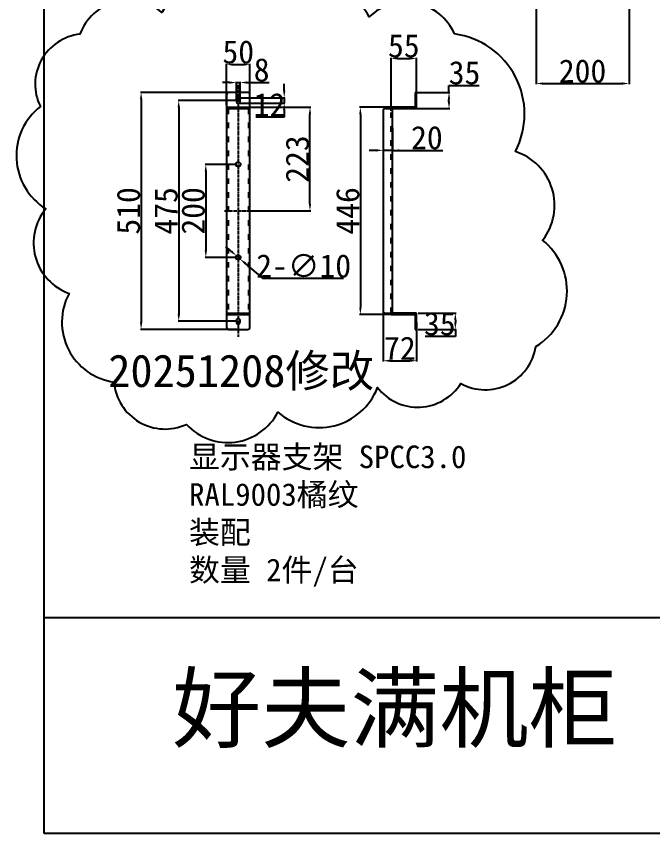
# Model space of a CAD drawing. Header units: millimetres. Extents: x 7760 to 23106, y -3343 to 6769.
# Drawn here: x 7760 to 9129, y 2061 to 3819 of the extents above; entities that cross this region are included whole.
import ezdxf

# ---------------------------------------------------------------- set-up
doc = ezdxf.new("R2010")
doc.units = ezdxf.units.MM
for name, pattern in [('ACAD_ISO03W100', [30, 12, -18]), ('ACAD_ISO04W100', [30, 24, -3, 0, -3]), ('CENTER', [10.159999999999998, 6.35, -1.27, 1.27, -1.27])]:
    doc.linetypes.add(name, pattern=pattern)
doc.layers.add('tukuang', color=7, linetype='Continuous')
doc.layers.add('xuxian1', color=6, linetype='ACAD_ISO04W100')
doc.layers.add('图框', color=7, linetype='Continuous', lineweight=15)
doc.layers.add('轮廓层', color=7, linetype='Continuous', lineweight=30)
doc.styles.add('SLDTEXTSTYLE0', font='')
doc.styles.get("Standard").update_dxf_attribs({"font": ''})
doc.styles.get('SLDTEXTSTYLE0').set_extended_font_data('宋体')
doc.styles.get('Standard').set_extended_font_data('SimSun')
doc.dimstyles.new('50#', dxfattribs={"dimtxt": 50, "dimasz": 15, "dimexe": 1.5, "dimexo": 3, "dimgap": 2, "dimtad": 1, "dimtoh": 1, "dimzin": 12, "dimdsep": 46, "dimtxsty": 'Standard', "dimcen": 20, "dimclrd": 3, "dimclre": 3, "dimclrt": 7, "dimadec": 0, "dimazin": 3, "dimtfac": 1, "dimtmove": 0, "dimatfit": 3, "dimfxl": 0, "dimarcsym": 0})

# ---------------------------------------------------------------- blocks, each defined once
blk = doc.blocks.new('JDJH')
at = {"layer": 'tukuang', "linetype": 'ByBlock'}
blk.add_line((14925.73613743811, 1997.307241844744), (11168.04079006341, 1997.307241844744), dxfattribs=at)
at = {"layer": 'xuxian1', "linetype": 'ByBlock'}
for p, q in [((11168.04079006341, 1732.680808931032), (11168.04079006341, 4312.788529839722)), ((14925.73613743811, 1732.680808931032), (11168.04079006341, 1732.680808931032))]:
    blk.add_line(p, q, dxfattribs=at)
at = {"insert": (11324.79304053788, 1926.491327667193), "char_height": 80, "width": 1615.998513479351, "attachment_point": 1}
blk.add_mtext('{\\fSimSun|b0|i0|c134|p2;好夫满机柜}', dxfattribs=at)
blk = doc.blocks.new('*D210')
at = {"layer": 'Defpoints', "color": 0}
for p in [(8877.918778384614, 3905.567697687903), (9077.918778384614, 3905.567697687903), (9077.918778384614, 3674.576452362217)]:
    blk.add_point(p, dxfattribs=at)
at = {"layer": '轮廓层', "color": 3, "lineweight": -2}
for p, q in [((8877.918778384614, 3902.567697687903), (8877.918778384614, 3673.076452362217)), ((9077.918778384614, 3902.567697687903), (9077.918778384614, 3673.076452362217)), ((8892.918778384614, 3674.576452362217), (9062.918778384614, 3674.576452362217))]:
    blk.add_line(p, q, dxfattribs=at)
at = {"layer": '轮廓层', "color": 3}
for points in [[(8892.918778384614, 3677.076452362217), (8892.918778384614, 3672.076452362217), (8877.918778384614, 3674.576452362217)], [(9062.918778384614, 3672.076452362217), (9062.918778384614, 3677.076452362217), (9077.918778384614, 3674.576452362217)]]:
    blk.add_solid(points, dxfattribs=at)
at = {"layer": '轮廓层', "color": 7, "insert": (8977.918778384614, 3726.576452362217), "char_height": 50, "attachment_point": 2}
blk.add_mtext('200', dxfattribs=at)
blk = doc.blocks.new('*D297')
at = {"color": 3, "lineweight": -2}
for p, q in [((8240.512653279553, 3623.535473229516), (8393.208237912635, 3623.535473229516)), ((8391.708237912635, 3415.535473229516), (8391.708237912635, 3608.535473229516)), ((8265.512653279553, 3400.535473229516), (8393.208237912635, 3400.535473229516))]:
    blk.add_line(p, q, dxfattribs=at)
at = {"color": 3}
for points in [[(8394.208237912635, 3608.535473229516), (8389.208237912635, 3608.535473229516), (8391.708237912635, 3623.535473229516)], [(8389.208237912635, 3415.535473229516), (8394.208237912635, 3415.535473229516), (8391.708237912635, 3400.535473229516)]]:
    blk.add_solid(points, dxfattribs=at)
at = {"layer": 'Defpoints', "color": 0}
for p in [(8237.512653279553, 3623.535473229516), (8391.708237912635, 3623.535473229516), (8262.512653279553, 3400.535473229516)]:
    blk.add_point(p, dxfattribs=at)
at = {"color": 7, "insert": (8364.708237912635, 3512.035473229516), "char_height": 50, "attachment_point": 5, "rotation": 90}
blk.add_mtext('223', dxfattribs=at)
blk = doc.blocks.new('*D298')
at = {"color": 3, "lineweight": -2}
for p, q in [((8234.512653279553, 3638.035473229515), (8108.018735523292, 3638.035473229515)), ((8109.518735523292, 3623.035473229515), (8109.518735523292, 3178.035473229515)), ((8234.512653279553, 3163.035473229515), (8108.018735523292, 3163.035473229515))]:
    blk.add_line(p, q, dxfattribs=at)
at = {"color": 3}
for points in [[(8112.018735523292, 3623.035473229515), (8107.018735523292, 3623.035473229515), (8109.518735523292, 3638.035473229515)], [(8107.018735523292, 3178.035473229515), (8112.018735523292, 3178.035473229515), (8109.518735523292, 3163.035473229515)]]:
    blk.add_solid(points, dxfattribs=at)
at = {"layer": 'Defpoints', "color": 0}
for p in [(8237.512653279553, 3638.035473229515), (8109.518735523292, 3163.035473229515), (8237.512653279553, 3163.035473229515)]:
    blk.add_point(p, dxfattribs=at)
at = {"color": 7, "insert": (8082.518735523292, 3400.535473229515), "char_height": 50, "attachment_point": 5, "rotation": 90}
blk.add_mtext('475', dxfattribs=at)
blk = doc.blocks.new('*D299')
at = {"color": 3, "lineweight": -2}
for p, q in [((8234.512653279553, 3500.535473229515), (8166.208338474255, 3500.535473229515)), ((8167.708338474255, 3485.535473229515), (8167.708338474255, 3315.535473229515)), ((8234.512653279553, 3300.535473229515), (8166.208338474255, 3300.535473229515))]:
    blk.add_line(p, q, dxfattribs=at)
at = {"color": 3}
for points in [[(8170.208338474255, 3485.535473229515), (8165.208338474255, 3485.535473229515), (8167.708338474255, 3500.535473229515)], [(8165.208338474255, 3315.535473229515), (8170.208338474255, 3315.535473229515), (8167.708338474255, 3300.535473229515)]]:
    blk.add_solid(points, dxfattribs=at)
at = {"layer": 'Defpoints', "color": 0}
for p in [(8237.512653279553, 3500.535473229515), (8167.708338474255, 3300.535473229515), (8237.512653279553, 3300.535473229515)]:
    blk.add_point(p, dxfattribs=at)
at = {"color": 7, "insert": (8140.708338474255, 3400.535473229515), "char_height": 50, "attachment_point": 5, "rotation": 90}
blk.add_mtext('200', dxfattribs=at)
blk = doc.blocks.new('*D300')
at = {"color": 3, "lineweight": -2}
for p, q in [((8222.383491738172, 3313.616316897063), (8211.036620582137, 3323.426949647724)), ((8233.730362894208, 3303.805684146402), (8241.294943664898, 3297.265262312629)), ((8252.641814820934, 3287.454629561968), (8290.436284868796, 3254.777104582033)), ((8463.944664757066, 3254.777104582033), (8290.436284868796, 3254.777104582033))]:
    blk.add_line(p, q, dxfattribs=at)
at = {"color": 3}
for points in [[(8220.748386279729, 3311.725171704391), (8224.018597196617, 3315.507462089735), (8233.730362894208, 3303.805684146402)], [(8254.276920279377, 3289.34577475464), (8251.00670936249, 3285.563484369296), (8241.294943664898, 3297.265262312629)]]:
    blk.add_solid(points, dxfattribs=at)
at = {"layer": 'Defpoints', "color": 0}
for p in [(8233.730362894208, 3303.805684146402), (8241.294943664898, 3297.265262312629)]:
    blk.add_point(p, dxfattribs=at)
at = {"color": 7, "insert": (8378.190474812931, 3281.777104582033), "char_height": 50, "attachment_point": 5}
blk.add_mtext('2-∅10', dxfattribs=at)
blk = doc.blocks.new('*D301')
at = {"color": 3, "lineweight": -2}
for p, q in [((8212.512653279553, 3627.698713896397), (8212.512653279553, 3716.71103104021)), ((8227.512653279553, 3715.21103104021), (8247.512653279553, 3715.21103104021)), ((8262.512653279553, 3627.698713896397), (8262.512653279553, 3716.71103104021))]:
    blk.add_line(p, q, dxfattribs=at)
at = {"color": 3}
for points in [[(8227.512653279553, 3717.71103104021), (8227.512653279553, 3712.71103104021), (8212.512653279553, 3715.21103104021)], [(8247.512653279553, 3712.71103104021), (8247.512653279553, 3717.71103104021), (8262.512653279553, 3715.21103104021)]]:
    blk.add_solid(points, dxfattribs=at)
at = {"layer": 'Defpoints', "color": 0}
for p in [(8262.512653279553, 3715.21103104021), (8212.512653279553, 3624.698713896397), (8262.512653279553, 3624.698713896397)]:
    blk.add_point(p, dxfattribs=at)
at = {"color": 7, "insert": (8237.512653279553, 3742.21103104021), "char_height": 50, "attachment_point": 5}
blk.add_mtext('50', dxfattribs=at)
blk = doc.blocks.new('*D302')
at = {"color": 3, "lineweight": -2}
for p, q in [((8229.546870557408, 3655.535473229516), (8027.066294301083, 3655.535473229516)), ((8028.566294301083, 3640.535473229516), (8028.566294301083, 3160.535473229516)), ((8234.512653279553, 3145.535473229516), (8027.066294301083, 3145.535473229516))]:
    blk.add_line(p, q, dxfattribs=at)
at = {"color": 3}
for points in [[(8031.066294301083, 3640.535473229516), (8026.066294301083, 3640.535473229516), (8028.566294301083, 3655.535473229516)], [(8026.066294301083, 3160.535473229516), (8031.066294301083, 3160.535473229516), (8028.566294301083, 3145.535473229516)]]:
    blk.add_solid(points, dxfattribs=at)
at = {"layer": 'Defpoints', "color": 0}
for p in [(8232.546870557408, 3655.535473229516), (8028.566294301083, 3145.535473229516), (8237.512653279553, 3145.535473229516)]:
    blk.add_point(p, dxfattribs=at)
at = {"color": 7, "insert": (8001.566294301083, 3400.535473229516), "char_height": 50, "attachment_point": 5, "rotation": 90}
blk.add_mtext('510', dxfattribs=at)
blk = doc.blocks.new('*D303')
at = {"color": 3, "lineweight": -2}
for p, q in [((8566.056573299133, 3615.628642382657), (8566.056573299133, 3730.010855040475)), ((8581.056573299133, 3728.510855040475), (8606.056573299133, 3728.510855040475)), ((8621.056573299133, 3623.535473229516), (8621.056573299133, 3730.010855040475))]:
    blk.add_line(p, q, dxfattribs=at)
at = {"color": 3}
for points in [[(8581.056573299133, 3731.010855040475), (8581.056573299133, 3726.010855040475), (8566.056573299133, 3728.510855040475)], [(8606.056573299133, 3726.010855040475), (8606.056573299133, 3731.010855040475), (8621.056573299133, 3728.510855040475)]]:
    blk.add_solid(points, dxfattribs=at)
at = {"layer": 'Defpoints', "color": 0}
for p in [(8621.056573299133, 3728.510855040475), (8566.056573299133, 3612.628642382657), (8621.056573299133, 3620.535473229516)]:
    blk.add_point(p, dxfattribs=at)
at = {"color": 7, "insert": (8593.556573299133, 3755.510855040475), "char_height": 50, "attachment_point": 5}
blk.add_mtext('55', dxfattribs=at)
blk = doc.blocks.new('*D304')
at = {"color": 3, "lineweight": -2}
for p, q in [((8549.056573299133, 3579.311270859421), (8549.056573299133, 3529.250535769388)), ((8569.056573299133, 3579.311270859421), (8569.056573299133, 3529.250535769388)), ((8534.056573299133, 3530.750535769388), (8519.056573299133, 3530.750535769388)), ((8569.056573299133, 3530.750535769388), (8549.056573299133, 3530.750535769388)), ((8569.056573299133, 3530.750535769388), (8677.302383354998, 3530.750535769388))]:
    blk.add_line(p, q, dxfattribs=at)
at = {"color": 3}
for points in [[(8534.056573299133, 3528.250535769388), (8534.056573299133, 3533.250535769388), (8549.056573299133, 3530.750535769388)], [(8584.056573299133, 3533.250535769388), (8584.056573299133, 3528.250535769388), (8569.056573299133, 3530.750535769388)]]:
    blk.add_solid(points, dxfattribs=at)
at = {"layer": 'Defpoints', "color": 0}
for p in [(8549.056573299133, 3582.311270859421), (8569.056573299133, 3582.311270859421), (8549.056573299133, 3530.750535769388)]:
    blk.add_point(p, dxfattribs=at)
at = {"color": 7, "insert": (8643.179478327065, 3557.750535769388), "char_height": 50, "attachment_point": 5}
blk.add_mtext('20', dxfattribs=at)
blk = doc.blocks.new('*D305')
at = {"color": 3, "lineweight": -2}
for p, q in [((8597.056573299133, 3623.535473229516), (8498.582881202507, 3623.535473229516)), ((8500.082881202507, 3608.535473229516), (8500.082881202507, 3192.535473229516)), ((8597.056573299133, 3177.535473229516), (8498.582881202507, 3177.535473229516))]:
    blk.add_line(p, q, dxfattribs=at)
at = {"color": 3}
for points in [[(8502.582881202507, 3608.535473229516), (8497.582881202507, 3608.535473229516), (8500.082881202507, 3623.535473229516)], [(8497.582881202507, 3192.535473229516), (8502.582881202507, 3192.535473229516), (8500.082881202507, 3177.535473229516)]]:
    blk.add_solid(points, dxfattribs=at)
at = {"layer": 'Defpoints', "color": 0}
for p in [(8600.056573299133, 3623.535473229516), (8500.082881202507, 3177.535473229516), (8600.056573299133, 3177.535473229516)]:
    blk.add_point(p, dxfattribs=at)
at = {"color": 7, "insert": (8473.082881202507, 3400.535473229516), "char_height": 50, "attachment_point": 5, "rotation": 90}
blk.add_mtext('446', dxfattribs=at)
blk = doc.blocks.new('*D306')
at = {"color": 3, "lineweight": -2}
for p, q in [((8690.686202266077, 3670.535473229516), (8755.53536427725, 3670.535473229516)), ((8690.686202266077, 3655.535473229516), (8690.686202266077, 3670.535473229516)), ((8621.056573299133, 3655.535473229516), (8692.186202266077, 3655.535473229516)), ((8690.686202266077, 3635.535473229516), (8690.686202266077, 3640.535473229516)), ((8608.086159954559, 3620.535473229516), (8692.186202266077, 3620.535473229516))]:
    blk.add_line(p, q, dxfattribs=at)
at = {"color": 3}
for points in [[(8693.186202266077, 3640.535473229516), (8688.186202266077, 3640.535473229516), (8690.686202266077, 3655.535473229516)], [(8688.186202266077, 3635.535473229516), (8693.186202266077, 3635.535473229516), (8690.686202266077, 3620.535473229516)]]:
    blk.add_solid(points, dxfattribs=at)
at = {"layer": 'Defpoints', "color": 0}
for p in [(8618.056573299133, 3655.535473229516), (8690.686202266077, 3655.535473229516), (8605.086159954559, 3620.535473229516)]:
    blk.add_point(p, dxfattribs=at)
at = {"color": 7, "insert": (8724.110783271663, 3697.535473229516), "char_height": 50, "attachment_point": 5}
blk.add_mtext('35', dxfattribs=at)
blk = doc.blocks.new('*D307')
at = {"color": 3, "lineweight": -2}
for p, q in [((8624.056573299133, 3180.535473229516), (8705.843210010673, 3180.535473229516)), ((8704.343210010673, 3165.535473229516), (8704.343210010673, 3160.535473229516)), ((8624.056573299133, 3145.535473229516), (8705.843210010673, 3145.535473229516)), ((8704.343210010673, 3130.535473229516), (8639.4940479995, 3130.535473229516)), ((8704.343210010673, 3145.535473229516), (8704.343210010673, 3130.535473229516))]:
    blk.add_line(p, q, dxfattribs=at)
at = {"color": 3}
for points in [[(8706.843210010673, 3165.535473229516), (8701.843210010673, 3165.535473229516), (8704.343210010673, 3180.535473229516)], [(8701.843210010673, 3160.535473229516), (8706.843210010673, 3160.535473229516), (8704.343210010673, 3145.535473229516)]]:
    blk.add_solid(points, dxfattribs=at)
at = {"layer": 'Defpoints', "color": 0}
for p in [(8621.056573299133, 3180.535473229516), (8621.056573299133, 3145.535473229516), (8704.343210010673, 3145.535473229516)]:
    blk.add_point(p, dxfattribs=at)
at = {"color": 7, "insert": (8670.918629005086, 3157.535473229516), "char_height": 50, "attachment_point": 5}
blk.add_mtext('35', dxfattribs=at)
blk = doc.blocks.new('*D308')
at = {"color": 3, "lineweight": -2}
for p, q in [((8218.512653279553, 3676.688137281641), (8203.512653279553, 3676.688137281641)), ((8233.512653279553, 3641.035473229516), (8233.512653279553, 3678.188137281641)), ((8233.512653279553, 3676.688137281641), (8241.512653279553, 3676.688137281641)), ((8241.512653279553, 3641.035473229516), (8241.512653279553, 3678.188137281641)), ((8256.512653279553, 3676.688137281641), (8304.004273391285, 3676.688137281641))]:
    blk.add_line(p, q, dxfattribs=at)
at = {"color": 3}
for points in [[(8218.512653279553, 3674.188137281641), (8218.512653279553, 3679.188137281641), (8233.512653279553, 3676.688137281641)], [(8256.512653279553, 3679.188137281641), (8256.512653279553, 3674.188137281641), (8241.512653279553, 3676.688137281641)]]:
    blk.add_solid(points, dxfattribs=at)
at = {"layer": 'Defpoints', "color": 0}
for p in [(8241.512653279553, 3676.688137281641), (8233.512653279553, 3638.035473229516), (8241.512653279553, 3638.035473229516)]:
    blk.add_point(p, dxfattribs=at)
at = {"color": 7, "insert": (8287.75846333542, 3703.688137281641), "char_height": 50, "attachment_point": 5}
blk.add_mtext('8', dxfattribs=at)
blk = doc.blocks.new('*D309')
at = {"color": 3, "lineweight": -2}
for p, q in [((8336.296718633565, 3659.035473229516), (8336.296718633565, 3674.035473229516)), ((8240.512653279553, 3644.035473229516), (8337.796718633565, 3644.035473229516)), ((8336.296718633565, 3644.035473229516), (8336.296718633565, 3632.035473229516)), ((8240.512653279553, 3632.035473229516), (8337.796718633565, 3632.035473229516)), ((8336.296718633565, 3617.035473229516), (8336.296718633565, 3602.035473229516)), ((8336.296718633565, 3602.035473229516), (8275.35817114753, 3602.035473229516))]:
    blk.add_line(p, q, dxfattribs=at)
at = {"color": 3}
for points in [[(8333.796718633565, 3659.035473229516), (8338.796718633565, 3659.035473229516), (8336.296718633565, 3644.035473229516)], [(8338.796718633565, 3617.035473229516), (8333.796718633565, 3617.035473229516), (8336.296718633565, 3632.035473229516)]]:
    blk.add_solid(points, dxfattribs=at)
at = {"layer": 'Defpoints', "color": 0}
for p in [(8237.512653279553, 3644.035473229516), (8237.512653279553, 3632.035473229516), (8336.296718633565, 3632.035473229516)]:
    blk.add_point(p, dxfattribs=at)
at = {"color": 7, "insert": (8304.827444890547, 3629.035473229516), "char_height": 50, "attachment_point": 5}
blk.add_mtext('12', dxfattribs=at)
blk = doc.blocks.new('*D310')
at = {"color": 3, "lineweight": -2}
for p, q in [((8549.056573299133, 3205.979694876909), (8549.056573299133, 3076.608105287651)), ((8621.056573299133, 3160.035473229516), (8621.056573299133, 3076.608105287651)), ((8564.056573299133, 3078.108105287651), (8606.056573299133, 3078.108105287651))]:
    blk.add_line(p, q, dxfattribs=at)
at = {"color": 3}
for points in [[(8564.056573299133, 3080.608105287651), (8564.056573299133, 3075.608105287651), (8549.056573299133, 3078.108105287651)], [(8606.056573299133, 3075.608105287651), (8606.056573299133, 3080.608105287651), (8621.056573299133, 3078.108105287651)]]:
    blk.add_solid(points, dxfattribs=at)
at = {"layer": 'Defpoints', "color": 0}
for p in [(8549.056573299133, 3208.979694876909), (8621.056573299133, 3163.035473229516), (8621.056573299133, 3078.108105287651)]:
    blk.add_point(p, dxfattribs=at)
at = {"color": 7, "insert": (8585.056573299133, 3105.108105287651), "char_height": 50, "attachment_point": 5}
blk.add_mtext('72', dxfattribs=at)

msp = doc.modelspace()

# ---------------------------------------------------------------- linework, layer by layer
at = {"color": 1, "linetype": 'CENTER'}
for p, q in [((8237.512653279553, 3671.888318036063), (8237.512653279553, 3129.775995391924)), ((8207.707772849271, 3400.535473229516), (8279.723559337383, 3400.535473229516))]:
    msp.add_line(p, q, dxfattribs=at)
for p, q in [((8618.056573299133, 3655.535473229516), (8618.056573299133, 3623.535473229516)), ((8621.056573299133, 3655.535473229516), (8618.056573299133, 3655.535473229516)), ((8621.056573299133, 3620.535473229516), (8621.056573299133, 3655.535473229516)), ((8212.512653279553, 3623.535473229516), (8262.512653279553, 3623.535473229516)), ((8618.056573299133, 3623.535473229516), (8566.056573299133, 3623.535473229516)), ((8566.056573299133, 3623.535473229516), (8566.056573299133, 3620.535473229516)), ((8212.512653279553, 3620.535473229516), (8262.512653279553, 3620.535473229516)), ((8549.056573299133, 3615.535473229516), (8549.056573299133, 3185.535473229516)), ((8554.056573299133, 3620.535473229516), (8569.056573299133, 3620.535473229516)), ((8569.056573299133, 3180.535473229516), (8569.056573299133, 3620.535473229516)), ((8569.056573299133, 3620.535473229516), (8621.056573299133, 3620.535473229516)), ((8212.512653279553, 3180.535473229516), (8262.512653279553, 3180.535473229516)), ((8212.512653279553, 3177.535473229516), (8262.512653279553, 3177.535473229516)), ((8554.056573299133, 3180.535473229516), (8569.056573299133, 3180.535473229516)), ((8566.056573299133, 3180.535473229516), (8566.056573299133, 3177.535473229516)), ((8566.056573299133, 3177.535473229516), (8618.056573299133, 3177.535473229516)), ((8621.056573299133, 3180.535473229516), (8569.056573299133, 3180.535473229516)), ((8618.056573299133, 3177.535473229516), (8618.056573299133, 3145.535473229516)), ((8621.056573299133, 3145.535473229516), (8621.056573299133, 3180.535473229516)), ((8618.056573299133, 3145.535473229516), (8621.056573299133, 3145.535473229516))]:
    msp.add_line(p, q)
at = {"linetype": 'ACAD_ISO03W100'}
for p, q in [((8215.512653279553, 3620.535473229516), (8215.512653279553, 3180.535473229516)), ((8259.512653279553, 3620.535473229516), (8259.512653279553, 3180.535473229516)), ((8566.056573299133, 3180.535473229516), (8566.056573299133, 3620.535473229516))]:
    msp.add_line(p, q, dxfattribs=at)
at = {"color": 1}
msp.add_lwpolyline([(8702.361184409088, 3781.350647882964, 0.5205670505517462), (8518.89056538425, 3818.044771687931, 0.5205670505517462), (8319.710274605412, 3845.336026267876, 0.5205670505517462), (8073.125762636029, 3827.722846841491, 0.5205670505517462), (7896.993968372185, 3780.754368371133, 0.5205670505517462), (7811.863601144661, 3625.171283438071, 0.5205670505517462), (7823.60572076225, 3405.006540608266, 0.5205670505517462), (7873.509729137006, 3223.003686535627, 0.5205670505517462), (7970.38221598212, 3032.194242749796, 0.5205670505517462), (8125.965300915183, 2941.192815713476, 0.5205670505517462), (8322.645804509808, 2967.612584853053, 0.5205670505517462), (8536.939487530819, 3020.452123132206, 0.5205670505517462), (8716.00681169906, 3029.258712845398, 0.5205670505517462), (8877.460956440917, 3108.518020264128, 0.5205670505517462), (8892.138605962904, 3337.489352807125, 0.5205670505517462), (8833.428007874956, 3528.298796592956, 0.5205670505517462)], format="xyb", close=True, dxfattribs=at)
for points in [[(8217.512653279553, 3145.535473229516), (8257.512653279553, 3145.535473229516, 0.4142135623729353), (8262.512653279553, 3150.535473229516), (8262.512653279553, 3650.535473229516, 0.4142135623729352), (8257.512653279553, 3655.535473229516), (8217.512653279553, 3655.535473229516, 0.4142135623729352), (8212.512653279553, 3650.535473229516), (8212.512653279553, 3150.535473229516, 0.4142135623729352)], [(8237.512653279553, 3632.035473229516), (8237.512653279553, 3632.035473229516, 0.4142135623731616), (8241.512653279553, 3636.035473229516), (8241.512653279553, 3640.035473229516, 0.4142135623731616), (8237.512653279553, 3644.035473229516), (8237.512653279553, 3644.035473229516, 0.4142135623731616), (8233.512653279553, 3640.035473229516), (8233.512653279553, 3636.035473229516, 0.4142135623731616)], [(8237.512653279553, 3157.035473229516), (8237.512653279553, 3157.035473229516, 0.4142135623731616), (8241.512653279553, 3161.035473229516), (8241.512653279553, 3165.035473229516, 0.4142135623731616), (8237.512653279553, 3169.035473229516), (8237.512653279553, 3169.035473229516, 0.4142135623731616), (8233.512653279553, 3165.035473229516), (8233.512653279553, 3161.035473229516, 0.4142135623731616)]]:
    msp.add_lwpolyline(points, format="xyb", close=True)
for centre in [(8237.512653279553, 3500.535473229515), (8237.512653279553, 3300.535473229515)]:
    msp.add_circle(centre, 5)
for centre, start, end in [((8554.056573299136, 3615.535473229515), 90, 179.9999999999739), ((8554.056573299136, 3185.535473229518), 180.0000000000261, 269.9999999999479)]:
    msp.add_arc(centre, 5.000000000001819, start, end)

# ---------------------------------------------------------------- block references
at = {"xscale": 1.7556, "yscale": 1.7556, "zscale": 1.7556}
msp.add_blockref('JDJH', (-11786.24545465249, -981.3455367004453), dxfattribs=at)

# ---------------------------------------------------------------- texts
at = {"lineweight": 13, "insert": (8131.653891235616, 2895.71560307585), "char_height": 48.64860000000001, "width": 6014.673564504358, "attachment_point": 1}
msp.add_mtext('\\f宋体|b0|i0|c134|p2;显示器支架 SPCC3.0\\PRAL9003橘纹\\P装配\\P数量 2件/台', dxfattribs=at)
at = {"layer": '图框', "color": 1, "insert": (8243.897990286136, 3091.638723313843), "char_height": 70, "attachment_point": 2, "style": 'SLDTEXTSTYLE0'}
msp.add_mtext('20251208修改', dxfattribs=at)

# ---------------------------------------------------------------- dimensions: what is measured, and where the dimension line sits
for base, p1, p2, picture, middle in [((8621.056573299133, 3728.510855040475), (8566.056573299133, 3612.628642382657), (8621.056573299133, 3620.535473229516), '*D303', (8593.556573299133, 3728.510855040475)), ((8262.512653279553, 3715.21103104021), (8212.512653279553, 3624.698713896397), (8262.512653279553, 3624.698713896397), '*D301', (8237.512653279553, 3715.21103104021)), ((8549.056573299133, 3530.750535769388), (8569.056573299133, 3582.311270859421), (8549.056573299133, 3582.311270859421), '*D304', (8643.179478327065, 3530.750535769388))]:
    dim = msp.add_linear_dim(base=base, p1=p1, p2=p2, dimstyle='50#')
    dim.commit()
    dim.dimension.update_dxf_attribs({"geometry": picture, "text_midpoint": middle, "dimtype": 160})
for base, p1, p2, picture, middle in [((8241.512653279553, 3676.688137281641), (8233.512653279553, 3638.035473229516), (8241.512653279553, 3638.035473229516), '*D308', (8287.75846333542, 3703.688137281641)), ((8621.056573299133, 3078.108105287651), (8549.056573299133, 3208.979694876909), (8621.056573299133, 3163.035473229516), '*D310', (8585.056573299133, 3105.108105287651))]:
    dim = msp.add_linear_dim(base=base, p1=p1, p2=p2, dimstyle='50#')
    dim.commit()
    dim.dimension.update_dxf_attribs({"geometry": picture, "text_midpoint": middle})
for base, p1, p2, picture, middle in [((8690.686202266077, 3655.535473229516), (8605.086159954559, 3620.535473229516), (8618.056573299133, 3655.535473229516), '*D306', (8724.110783271663, 3697.535473229516)), ((8336.296718633565, 3632.035473229515), (8237.512653279553, 3644.035473229516), (8237.512653279553, 3632.035473229515), '*D309', (8304.827444890547, 3629.035473229515)), ((8109.518735523292, 3163.035473229515), (8237.512653279553, 3638.035473229515), (8237.512653279553, 3163.035473229515), '*D298', (8082.518735523292, 3400.535473229515)), ((8500.082881202507, 3177.535473229516), (8600.056573299133, 3623.535473229516), (8600.056573299133, 3177.535473229516), '*D305', (8473.082881202507, 3400.535473229516)), ((8167.708338474255, 3300.535473229515), (8237.512653279553, 3500.535473229515), (8237.512653279553, 3300.535473229515), '*D299', (8140.708338474255, 3400.535473229515)), ((8704.343210010673, 3145.535473229516), (8621.056573299133, 3180.535473229516), (8621.056573299133, 3145.535473229516), '*D307', (8670.918629005086, 3157.535473229516))]:
    dim = msp.add_linear_dim(base=base, p1=p1, p2=p2, angle=90, dimstyle='50#')
    dim.commit()
    dim.dimension.update_dxf_attribs({"geometry": picture, "text_midpoint": middle})
dim = msp.add_linear_dim(base=(8028.566294301085, 3145.535473229516), p1=(8232.54687055741, 3655.535473229516), p2=(8237.512653279555, 3145.535473229516), angle=90, dimstyle='50#')
dim.commit()
dim.dimension.update_dxf_attribs({"geometry": '*D302', "text_midpoint": (8001.566294301085, 3400.535473229516), "insert": (1.818989403545856e-12, 0)})
dim = msp.add_linear_dim(base=(8391.708237912635, 3623.535473229516), p1=(8262.512653279553, 3400.535473229516), p2=(8237.512653279553, 3623.535473229516), angle=90, dimstyle='50#')
dim.commit()
dim.dimension.update_dxf_attribs({"geometry": '*D297', "text_midpoint": (8391.708237912635, 3512.035473229516), "dimtype": 160})
dim = msp.add_diameter_dim_2p(p1=(8233.730362894208, 3303.805684146402), p2=(8241.294943664898, 3297.265262312629), text='2-<>', dimstyle='50#', override={"dimtxsty": 'Standard'})
dim.commit()
dim.dimension.update_dxf_attribs({"geometry": '*D300', "text_midpoint": (8378.190474812931, 3254.777104582033), "dimtype": 163})
at = {"layer": '轮廓层'}
dim = msp.add_linear_dim(base=(9077.918778384614, 3674.576452362217), p1=(8877.918778384614, 3905.567697687903), p2=(9077.918778384614, 3905.567697687903), angle=180, dimstyle='50#', dxfattribs=at)
dim.commit()
dim.dimension.update_dxf_attribs({"geometry": '*D210', "text_midpoint": (8977.918778384614, 3674.576452362217), "dimtype": 160})

doc.saveas('drawing.dxf')
